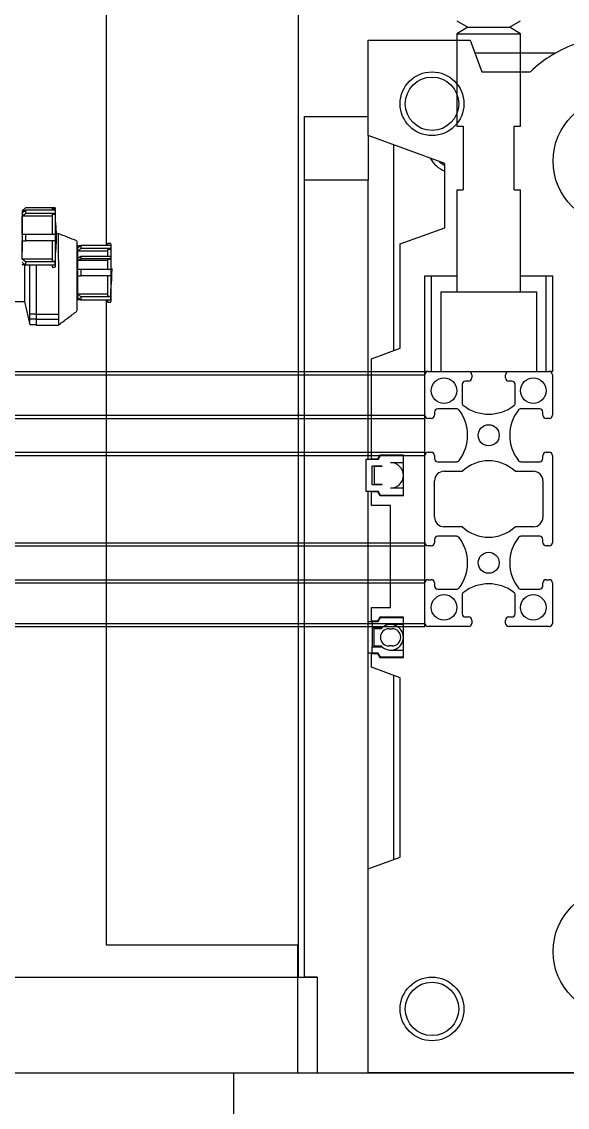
# Model space of a CAD drawing. Extents: x 500 to 100500, y -14500 to 21140.
# Drawn here: x 8218.2 to 8303.8, y -3309.1 to -3138.8 of the extents above; entities that cross this region are included whole.
import ezdxf

# ---------------------------------------------------------------- set-up
doc = ezdxf.new("R2010")
doc.units = 0
doc.linetypes.add('SLD-Solid', pattern=[0])
doc.layers.get('0').update_dxf_attribs({"linetype": 'CONTINUOUS'})
doc.layers.add('M06SMMF-001B', color=7, linetype='CONTINUOUS')
doc.layers.add('MODEL', color=7, linetype='SLD-Solid', lineweight=15)

# ---------------------------------------------------------------- blocks, each defined once
blk = doc.blocks.new('KCA$Cef715743')
at = {"layer": 'MODEL', "color": 1}
for p, q in [((1450, 313), (120, 313)), ((1450, 288), (1450, 313)), ((1570, 313), (1450, 313))]:
    blk.add_line(p, q, dxfattribs=at)
blk = doc.blocks.new('LP R')
at = {"color": 2}
for p, q in [((16958.69, -93667.03), (16960.44, -93668.04)), ((16960.44, -93668.04), (16958.69, -93669.05)), ((16960.44, -93668.04), (16963.69, -93668.04)), ((16963.69, -93668.04), (16966.94, -93668.04)), ((16966.94, -93668.04), (16968.69, -93667.03)), ((16968.69, -93669.05), (16966.94, -93668.04)), ((16958.69, -93669.05), (16958.69, -93683.54)), ((16958.69, -93669.05), (16963.69, -93669.05)), ((16963.69, -93669.05), (16968.69, -93669.05)), ((16968.69, -93683.54), (16968.69, -93669.05)), ((16958.69, -93683.54), (16959.69, -93683.54)), ((16959.69, -93683.54), (16959.69, -93693.54)), ((16967.69, -93683.54), (16968.69, -93683.54)), ((16967.69, -93693.54), (16967.69, -93683.54)), ((16958.69, -93693.54), (16958.69, -93709.54)), ((16958.69, -93693.54), (16959.69, -93693.54)), ((16967.69, -93693.54), (16968.69, -93693.54)), ((16968.69, -93709.54), (16968.69, -93693.54)), ((16953.69, -93722.04), (16953.69, -93707.04)), ((16953.69, -93707.04), (16954.69, -93707.04)), ((16954.69, -93707.04), (16954.69, -93722.04)), ((16954.69, -93707.04), (16958.69, -93707.04)), ((16968.69, -93707.04), (16972.69, -93707.04)), ((16972.69, -93722.04), (16972.69, -93707.04)), ((16972.69, -93707.04), (16973.69, -93707.04)), ((16973.69, -93707.04), (16973.69, -93722.04)), ((16956.19, -93709.54), (16956.19, -93722.04)), ((16956.19, -93709.54), (16971.19, -93709.54)), ((16971.19, -93709.54), (16971.19, -93722.04)), ((16618.69, -93722.04), (16953.69, -93722.04)), ((16618.69, -93722.54), (16953.69, -93722.54)), ((16954.19, -93722.04), (16953.69, -93722.04)), ((16953.69, -93722.54), (16953.69, -93722.04)), ((16953.69, -93728.89), (16953.69, -93722.54)), ((16954.19, -93722.04), (16960.54, -93722.04)), ((16960.54, -93722.04), (16966.84, -93722.04)), ((16961.04, -93722.54), (16961.04, -93723.04)), ((16966.34, -93723.04), (16966.34, -93722.54)), ((16966.84, -93722.04), (16973.19, -93722.04)), ((16973.69, -93722.04), (16973.19, -93722.04)), ((16973.69, -93722.54), (16973.69, -93728.89)), ((16959.54, -93724.04), (16959.54, -93727)), ((16960.54, -93723.54), (16960.04, -93723.54)), ((16967.34, -93723.54), (16966.84, -93723.54)), ((16967.84, -93727), (16967.84, -93724.04)), ((16958.65, -93727.89), (16955.69, -93727.89)), ((16971.69, -93727.89), (16968.73, -93727.89)), ((16618.69, -93728.89), (16953.69, -93728.89)), ((16618.69, -93729.39), (16953.69, -93729.39)), ((16953.69, -93729.39), (16953.69, -93728.89)), ((16953.69, -93734.69), (16953.69, -93729.39)), ((16954.69, -93729.39), (16954.19, -93729.39)), ((16955.19, -93728.39), (16955.19, -93728.89)), ((16972.19, -93728.89), (16972.19, -93728.39)), ((16973.19, -93729.39), (16972.69, -93729.39)), ((16618.69, -93734.69), (16953.69, -93734.69)), ((16953.69, -93735.19), (16953.69, -93734.69)), ((16954.19, -93734.69), (16954.69, -93734.69)), ((16972.69, -93734.69), (16973.19, -93734.69)), ((16618.69, -93735.19), (16953.69, -93735.19)), ((16953.69, -93748.89), (16953.69, -93735.19)), ((16955.19, -93735.19), (16955.19, -93735.69)), ((16955.69, -93736.19), (16958.65, -93736.19)), ((16968.73, -93736.19), (16971.69, -93736.19)), ((16972.19, -93735.69), (16972.19, -93735.19)), ((16973.69, -93735.19), (16973.69, -93748.89)), ((16956.69, -93737.69), (16959.56, -93737.69)), ((16967.83, -93737.69), (16970.69, -93737.69)), ((16955.19, -93744.89), (16955.19, -93739.19)), ((16972.19, -93739.19), (16972.19, -93744.89)), ((16959.56, -93746.39), (16956.69, -93746.39)), ((16970.69, -93746.39), (16967.83, -93746.39)), ((16955.19, -93748.39), (16955.19, -93748.89)), ((16958.65, -93747.89), (16955.69, -93747.89)), ((16971.69, -93747.89), (16968.73, -93747.89)), ((16972.19, -93748.89), (16972.19, -93748.39)), ((16618.69, -93748.89), (16953.69, -93748.89)), ((16618.69, -93749.39), (16953.69, -93749.39)), ((16953.69, -93749.39), (16953.69, -93748.89)), ((16953.69, -93754.69), (16953.69, -93749.39)), ((16954.69, -93749.39), (16954.19, -93749.39)), ((16973.19, -93749.39), (16972.69, -93749.39)), ((16618.69, -93754.69), (16953.69, -93754.69)), ((16618.69, -93755.19), (16953.69, -93755.19)), ((16953.69, -93755.19), (16953.69, -93754.69)), ((16953.69, -93761.54), (16953.69, -93755.19)), ((16954.19, -93754.69), (16954.69, -93754.69)), ((16955.19, -93755.19), (16955.19, -93755.69)), ((16972.19, -93755.69), (16972.19, -93755.19)), ((16972.69, -93754.69), (16973.19, -93754.69)), ((16973.69, -93755.19), (16973.69, -93761.54)), ((16955.69, -93756.19), (16958.65, -93756.19)), ((16968.73, -93756.19), (16971.69, -93756.19)), ((16959.54, -93757.08), (16959.54, -93760.04)), ((16967.84, -93760.04), (16967.84, -93757.08)), ((16618.69, -93761.54), (16953.69, -93761.54)), ((16618.69, -93762.04), (16953.69, -93762.04)), ((16953.69, -93762.04), (16953.69, -93761.54)), ((16960.54, -93762.04), (16954.19, -93762.04)), ((16960.04, -93760.54), (16960.54, -93760.54)), ((16961.04, -93761.04), (16961.04, -93761.54)), ((16966.34, -93761.54), (16966.34, -93761.04)), ((16966.84, -93760.54), (16967.34, -93760.54)), ((16973.19, -93762.04), (16966.84, -93762.04)), ((15593.69, -93832.04), (16923.69, -93832.04)), ((16923.69, -93857.04), (16923.69, -93832.04)), ((16923.69, -93832.04), (17043.69, -93832.04))]:
    blk.add_line(p, q, dxfattribs=at)
for centre, radius in [((16956.69, -93725.04), 2), ((16970.69, -93725.04), 2), ((16963.69, -93732.04), 1.65), ((16963.69, -93752.04), 1.65), ((16956.69, -93759.04), 2), ((16970.69, -93759.04), 2)]:
    blk.add_circle(centre, radius, dxfattribs=at)
for centre, radius, start, end in [((16954.19, -93722.54), 0.5, 90, 180), ((16960.54, -93722.54), 0.5, 0, 90), ((16966.84, -93722.54), 0.5, 90, 180), ((16973.19, -93722.54), 0.5, 0, 90), ((16960.04, -93724.04), 0.5, 90, 180), ((16960.54, -93723.04), 0.5, 270, 0), ((16966.84, -93723.04), 0.5, 180, 270), ((16967.34, -93724.04), 0.5, 0, 90), ((16955.69, -93728.39), 0.5, 90, 180), ((16958.65, -93728.39), 0.5, 37.5363, 90), ((16960.04, -93727), 0.5, 180, 232.4637), ((16963.69, -93722.24), 6.49, 232.4637, 307.5363), ((16967.34, -93727), 0.5, 307.5363, 0), ((16968.73, -93728.39), 0.5, 90, 142.4637), ((16971.69, -93728.39), 0.5, 0, 90), ((16954.19, -93728.89), 0.5, 180, 270), ((16954.69, -93728.89), 0.5, 270, 0), ((16953.9, -93732.04), 6.49, 322.4637, 37.5363), ((16973.49, -93732.04), 6.49, 142.4637, 217.5363), ((16972.69, -93728.89), 0.5, 180, 270), ((16973.19, -93728.89), 0.5, 270, 0), ((16954.19, -93735.19), 0.5, 90, 180), ((16954.69, -93735.19), 0.5, 0, 90), ((16972.69, -93735.19), 0.5, 90, 180), ((16973.19, -93735.19), 0.5, 0, 90), ((16955.69, -93735.69), 0.5, 180, 270), ((16958.65, -93735.69), 0.5, 270, 322.4637), ((16963.69, -93742.04), 6, 46.4688, 133.5312), ((16968.73, -93735.69), 0.5, 217.5363, 270), ((16971.69, -93735.69), 0.5, 270, 0), ((16956.69, -93739.19), 1.5, 90, 180), ((16970.69, -93739.19), 1.5, 0, 90), ((16956.69, -93744.89), 1.5, 180, 270), ((16970.69, -93744.89), 1.5, 270, 0), ((16963.69, -93742.04), 6, 226.4688, 313.5312), ((16955.69, -93748.39), 0.5, 90, 180), ((16958.65, -93748.39), 0.5, 37.5363, 90), ((16953.9, -93752.04), 6.49, 322.4637, 37.5363), ((16973.49, -93752.04), 6.49, 142.4637, 217.5363), ((16968.73, -93748.39), 0.5, 90, 142.4637), ((16971.69, -93748.39), 0.5, 0, 90), ((16954.19, -93748.89), 0.5, 180, 270), ((16954.69, -93748.89), 0.5, 270, 0), ((16972.69, -93748.89), 0.5, 180, 270), ((16973.19, -93748.89), 0.5, 270, 0), ((16954.19, -93755.19), 0.5, 90, 180), ((16954.69, -93755.19), 0.5, 0, 90), ((16972.69, -93755.19), 0.5, 90, 180), ((16973.19, -93755.19), 0.5, 0, 90), ((16955.69, -93755.69), 0.5, 180, 270), ((16958.65, -93755.69), 0.5, 270, 322.4637), ((16960.04, -93757.08), 0.5, 127.5363, 180), ((16963.69, -93761.83), 6.49, 52.4637, 127.5363), ((16967.34, -93757.08), 0.5, 0, 52.4637), ((16968.73, -93755.69), 0.5, 217.5363, 270), ((16971.69, -93755.69), 0.5, 270, 0), ((16960.04, -93760.04), 0.5, 180, 270), ((16967.34, -93760.04), 0.5, 270, 0), ((16954.19, -93761.54), 0.5, 180, 270), ((16960.54, -93761.04), 0.5, 0, 90), ((16960.54, -93761.54), 0.5, 270, 0), ((16966.84, -93761.04), 0.5, 90, 180), ((16966.84, -93761.54), 0.5, 180, 270), ((16973.19, -93761.54), 0.5, 270, 0)]:
    blk.add_arc(centre, radius, start, end, dxfattribs=at)
blk = doc.blocks.new('SP R')
at = {"color": 3}
for p, q in [((18333.34, -97599.51), (18333.34, -97503.31)), ((18320.65, -97593.61), (18320.12, -97594.14)), ((18325.32, -97593.61), (18320.65, -97593.61)), ((18320.65, -97593.61), (18320.65, -97593.61)), ((18325.32, -97593.61), (18320.65, -97593.61)), ((18324.82, -97593.71), (18324.82, -97594.01)), ((18324.82, -97593.71), (18325.32, -97593.71)), ((18325.32, -97593.61), (18325.32, -97593.71)), ((18325.32, -97593.61), (18325.32, -97593.61)), ((18325.32, -97593.71), (18325.32, -97593.61)), ((18325.32, -97593.63), (18325.32, -97593.71)), ((18325.32, -97593.71), (18325.32, -97593.71)), ((18325.32, -97593.71), (18325.32, -97594.1)), ((18325.32, -97594.1), (18325.32, -97593.75)), ((18325.32, -97593.79), (18325.32, -97593.92)), ((18325.32, -97593.88), (18325.32, -97593.79)), ((18320.12, -97594.14), (18320.12, -97600.5)), ((18320.65, -97594.01), (18320.15, -97594.44)), ((18320.53, -97594.11), (18320.15, -97594.11)), ((18320.15, -97594.94), (18320.65, -97594.51)), ((18320.15, -97597.81), (18320.15, -97594.94)), ((18324.82, -97594.94), (18320.15, -97594.94)), ((18320.65, -97594.01), (18320.65, -97594.51)), ((18325.32, -97594.01), (18320.65, -97594.01)), ((18325.32, -97594.51), (18320.65, -97594.51)), ((18324.82, -97594.6), (18324.82, -97597.81)), ((18324.82, -97594.6), (18325.32, -97594.6)), ((18325.32, -97593.92), (18325.32, -97594.01)), ((18325.32, -97594.01), (18325.32, -97594.51)), ((18325.32, -97594.14), (18325.32, -97594.49)), ((18325.32, -97594.51), (18325.32, -97594.6)), ((18325.32, -97594.6), (18325.32, -97594.51)), ((18325.32, -97594.59), (18325.32, -97594.9)), ((18320.65, -97597.81), (18320.15, -97597.81)), ((18320.15, -97601.67), (18320.15, -97598.81)), ((18325.32, -97597.81), (18320.65, -97597.81)), ((18320.65, -97597.81), (18320.65, -97598.81)), ((18325.32, -97598.81), (18320.65, -97598.81)), ((18324.82, -97598.81), (18324.82, -97602.02)), ((18325.32, -97597.81), (18325.32, -97598.81)), ((18325.32, -97597.81), (18325.32, -97597.81)), ((18325.32, -97598.81), (18325.32, -97598.81)), ((18325.81, -97597.68), (18325.49, -97597.68)), ((18328.72, -97598.87), (18328.72, -97607.78)), ((18328.85, -97599.61), (18328.82, -97599.64)), ((18328.82, -97599.64), (18328.82, -97607.98)), ((18329.35, -97599.51), (18328.85, -97599.94)), ((18329.23, -97599.61), (18328.85, -97599.61)), ((18328.85, -97600.44), (18329.35, -97600.01)), ((18333.52, -97600.44), (18328.85, -97600.44)), ((18329.35, -97599.51), (18329.35, -97600.01)), ((18334.02, -97599.51), (18329.35, -97599.51)), ((18334.02, -97600.01), (18329.35, -97600.01)), ((18334.02, -97599.21), (18333.52, -97599.21)), ((18333.52, -97599.21), (18333.52, -97599.51)), ((18333.52, -97600.1), (18333.52, -97601.33)), ((18333.52, -97600.1), (18334.02, -97600.1)), ((18334.02, -97599.51), (18334.02, -97600.01)), ((18334.02, -97600.01), (18334.02, -97600.1)), ((18334.02, -97600.1), (18334.02, -97600.06)), ((18334.02, -97600.1), (18334.02, -97601.33)), ((18320.65, -97602.1), (18320.15, -97601.67)), ((18324.82, -97601.67), (18320.15, -97601.67)), ((18320.15, -97602.17), (18320.65, -97602.6)), ((18320.65, -97602.1), (18320.65, -97602.6)), ((18325.32, -97602.1), (18320.65, -97602.1)), ((18325.32, -97602.02), (18324.82, -97602.02)), ((18325.32, -97602.02), (18325.32, -97602.1)), ((18325.32, -97602.1), (18325.32, -97602.02)), ((18325.32, -97602.1), (18325.32, -97602.6)), ((18325.32, -97602.6), (18325.32, -97602.1)), ((18328.85, -97603.31), (18328.85, -97601.88)), ((18333.52, -97601.88), (18328.85, -97601.88)), ((18329.35, -97601.28), (18329.35, -97601.63)), ((18334.02, -97601.28), (18329.35, -97601.28)), ((18334.02, -97601.63), (18329.35, -97601.63)), ((18333.52, -97601.68), (18333.52, -97603.31)), ((18333.52, -97601.68), (18334.02, -97601.68)), ((18334.02, -97601.28), (18334.02, -97601.63)), ((18334.02, -97601.33), (18334.02, -97601.28)), ((18334.02, -97601.66), (18334.02, -97601.28)), ((18334.02, -97601.63), (18334.02, -97601.68)), ((18334.02, -97601.68), (18334.02, -97603.31)), ((18320.12, -97602.48), (18320.15, -97602.51)), ((18320.15, -97602.51), (18320.53, -97602.51)), ((18320.49, -97602.51), (18320.49, -97608.27)), ((18325.32, -97602.6), (18320.65, -97602.6)), ((18322.35, -97602.6), (18322.35, -97610.37)), ((18324.82, -97602.6), (18324.82, -97602.91)), ((18324.82, -97602.91), (18325.32, -97602.91)), ((18329.35, -97603.31), (18328.85, -97603.31)), ((18329.35, -97603.31), (18329.35, -97604.31)), ((18334.02, -97603.31), (18329.35, -97603.31)), ((18334.02, -97603.31), (18334.02, -97604.31)), ((18334.02, -97603.31), (18334.02, -97603.31)), ((18328.85, -97604.31), (18329.35, -97604.31)), ((18328.85, -97607.17), (18328.85, -97604.31)), ((18334.02, -97604.31), (18329.35, -97604.31)), ((18333.52, -97604.31), (18333.52, -97607.52)), ((18334.02, -97604.31), (18334.02, -97604.31)), ((18329.35, -97607.6), (18328.85, -97607.17)), ((18333.52, -97607.17), (18328.85, -97607.17)), ((18317.89, -97608.31), (18320.49, -97608.31)), ((18328.72, -97607.78), (18328.72, -97609.18)), ((18328.82, -97607.98), (18328.85, -97608.01)), ((18328.85, -97608.01), (18329.23, -97608.01)), ((18329.35, -97607.6), (18329.35, -97608.1)), ((18334.02, -97607.6), (18329.35, -97607.6)), ((18334.02, -97608.1), (18329.35, -97608.1)), ((18333.34, -97709.31), (18333.34, -97608.1)), ((18334.02, -97607.52), (18333.52, -97607.52)), ((18333.52, -97608.1), (18333.52, -97608.41)), ((18333.52, -97608.41), (18334.02, -97608.41)), ((18334.02, -97607.52), (18334.02, -97607.6)), ((18334.02, -97608.1), (18334.02, -97607.6)), ((18334.02, -97607.6), (18334.02, -97608.1)), ((18334.02, -97608.1), (18334.02, -97608.02)), ((18321.35, -97610.28), (18322.35, -97610.28)), ((18321.35, -97611.03), (18321.35, -97610.28)), ((18325.81, -97610.37), (18322.35, -97610.37)), ((18322.35, -97610.37), (18322.35, -97611.12)), ((18325.81, -97610.37), (18325.81, -97611.12)), ((18328.72, -97609.18), (18328.72, -97609.78)), ((18321.35, -97611.03), (18322.35, -97611.03)), ((18321.35, -97611.93), (18322.35, -97611.93)), ((18325.81, -97611.12), (18322.35, -97611.12)), ((18322.35, -97611.12), (18322.35, -97612.03)), ((18322.35, -97612.03), (18325.81, -97612.03)), ((18363.34, -97709.31), (18333.34, -97709.31)), ((18363.34, -97709.31), (18363.34, -97729.31)), ((18313.34, -97729.31), (18363.34, -97729.31))]:
    blk.add_line(p, q, dxfattribs=at)
at = {"color": 3, "flags": 128}
for points in [[(18320.15, -97594.11), (18320.2, -97594.06), (18320.65, -97593.61)], [(18329.35, -97601.28), (18328.9, -97601.51), (18328.85, -97601.54)], [(18328.85, -97601.88), (18328.9, -97601.86), (18329.35, -97601.63)]]:
    blk.add_lwpolyline(points, dxfattribs=at)
at = {"color": 3}
for points, knots in [([(18325.32, -97594.6), (18325.32, -97594.94), (18325.32, -97595.64), (18325.32, -97596.83), (18325.32, -97597.57), (18325.32, -97597.81)], [0, 0, 0, 0, 0.406489, 0.812978, 1, 1, 1, 1]), ([(18325.42, -97600.63), (18325.47, -97599.84), (18325.57, -97598.27), (18325.46, -97596.7), (18325.41, -97595.91)], [0, 0, 0, 0, 0.49996, 1, 1, 1, 1]), ([(18320.15, -97598.81), (18320.16, -97598.81), (18320.33, -97598.81), (18320.5, -97598.81), (18320.65, -97598.81)], [0, 0, 0, 0, 0.099039, 1, 1, 1, 1]), ([(18325.32, -97598.81), (18325.32, -97599.31), (18325.32, -97600.33), (18325.32, -97601.39), (18325.32, -97601.87), (18325.32, -97602.02)], [0, 0, 0, 0, 0.4064887, 0.812977, 1, 1, 1, 1]), ([(18328.72, -97598.8), (18328.23, -97598.61), (18327.26, -97598.24), (18326.27, -97597.86), (18325.78, -97597.67)], [0, 0, 0, 0, 0.5016525, 1, 1, 1, 1]), ([(18325.81, -97597.77), (18325.81, -97597.74), (18325.81, -97597.65), (18325.8, -97598.27), (18325.8, -97599.58), (18325.81, -97601.48), (18325.81, -97603.72), (18325.81, -97606.04), (18325.81, -97608.18), (18325.81, -97609.6), (18325.81, -97610.19), (18325.81, -97610.37)], [0, 0, 0, 0, 0.044334, 0.172927, 0.30152, 0.430098, 0.558544, 0.687049, 0.815637, 0.944223, 1, 1, 1, 1]), ([(18334.02, -97599.25), (18334.02, -97599.26), (18334.02, -97599.27), (18334.02, -97599.51), (18334.02, -97599.6)], [0, 0, 0, 0, 0.626491, 1, 1, 1, 1]), ([(18321.35, -97610.28), (18321.35, -97609.84), (18321.35, -97608.96), (18321.35, -97607.45), (18321.35, -97606.4), (18321.35, -97605.31), (18321.35, -97603.98), (18321.35, -97602.93), (18321.35, -97602.6)], [0, 0, 0, 0, 0.2524647, 0.5049295, 0.5672031, 0.6294768, 0.8819404, 1, 1, 1, 1]), ([(18325.32, -97602.52), (18325.32, -97602.71), (18325.32, -97602.95), (18325.32, -97602.87), (18325.32, -97602.86)], [0, 0, 0, 0, 0.811458, 1, 1, 1, 1]), ([(18334.03, -97607.4), (18334.04, -97607.09), (18334.06, -97606.43), (18334.17, -97605.33), (18334.22, -97604.29), (18334.22, -97603.53), (18334.21, -97603.25), (18334.2, -97603.17), (18334.2, -97603.15), (18334.2, -97603.18), (18334.19, -97603.35), (18334.16, -97603.89), (18334.07, -97604.85), (18334.04, -97605.73), (18334.03, -97606.17)], [0, 0, 0, 0, 0.1343927, 0.2931344, 0.4235223, 0.4953215, 0.5091863, 0.5218074, 0.5350875, 0.5506908, 0.5925473, 0.6516391, 0.8261452, 1, 1, 1, 1]), ([(18334.02, -97604.31), (18334.02, -97604.81), (18334.02, -97605.83), (18334.02, -97606.89), (18334.02, -97607.37), (18334.02, -97607.52)], [0, 0, 0, 0, 0.406489, 0.812978, 1, 1, 1, 1]), ([(18320.49, -97608.31), (18320.64, -97608.92), (18320.93, -97610.15), (18321.21, -97611.35), (18321.35, -97611.95)], [0, 0, 0, 0, 0.493748, 1, 1, 1, 1]), ([(18328.85, -97607.67), (18328.86, -97607.68), (18329.03, -97607.83), (18329.2, -97607.97), (18329.35, -97608.1)], [0, 0, 0, 0, 0.099039, 1, 1, 1, 1]), ([(18334.02, -97608.02), (18334.02, -97608.21), (18334.02, -97608.45), (18334.02, -97608.37), (18334.02, -97608.36)], [0, 0, 0, 0, 0.8141497, 1, 1, 1, 1]), ([(18325.78, -97612.05), (18326.27, -97611.68), (18327.25, -97610.94), (18328.23, -97610.2), (18328.72, -97609.83)], [0, 0, 0, 0, 0.500141, 1, 1, 1, 1]), ([(18321.35, -97611.84), (18321.35, -97611.86), (18321.35, -97611.94), (18321.35, -97611.49), (18321.35, -97611.08), (18321.35, -97611.03)], [0, 0, 0, 0, 0.270191, 0.914596, 1, 1, 1, 1]), ([(18325.81, -97611.12), (18325.81, -97611.42), (18325.81, -97611.94), (18325.81, -97611.94), (18325.81, -97611.94)], [0, 0, 0, 0, 0.585116, 1, 1, 1, 1])]:
    blk.add_open_spline(points, degree=3, knots=knots, dxfattribs=at)
blk = doc.blocks.new('KJauto change f')
at = {"color": 5}
for p, q in [((31928.25, -79348.88, 43.99), (31928.25, -79515.88, 43.99)), ((31939.25, -79383.88, 43.99), (31939.25, -79368.88, 43.99)), ((31939.25, -79368.88, 43.99), (31955.25, -79368.88, 43.99)), ((31955.25, -79368.88, 43.99), (31957.07, -79373.88, 43.99)), ((31955.97, -79370.88, 43.99), (31968.69, -79370.88, 43.99)), ((31957.07, -79373.88, 43.99), (31964.67, -79373.88, 43.99)), ((31929.25, -79380.88, 43.99), (31939.25, -79380.88, 43.99)), ((31929.25, -79390.88, 43.99), (31929.25, -79380.88, 43.99)), ((31939.25, -79383.88, 43.99), (31939.25, -79390.88, 43.99)), ((31951.25, -79388.25, 43.99), (31939.25, -79383.88, 43.99)), ((31943.25, -79417.61, 43.99), (31943.25, -79385.34, 43.99)), ((31951.25, -79398.33, 43.99), (31951.25, -79388.25, 43.99)), ((31939.25, -79390.88, 43.99), (31929.25, -79390.88, 43.99)), ((31929.25, -79515.88, 43.99), (31929.25, -79390.88, 43.99)), ((31939.25, -79434.68, 43.99), (31939.25, -79390.88, 43.99)), ((31944.25, -79400.88, 43.99), (31951.25, -79398.33, 43.99)), ((31944.25, -79417.24, 43.99), (31944.25, -79400.88, 43.99)), ((31939.75, -79418.88, 43.99), (31944.25, -79417.24, 43.99)), ((31939.75, -79434.66, 43.99), (31939.75, -79418.88, 43.99)), ((31938.85, -79434.68, 43.99), (31938.85, -79439.68, 43.99)), ((31940.8, -79434.68, 43.99), (31938.85, -79434.68, 43.99)), ((31940.68, -79434.66, 43.99), (31939.75, -79434.66, 43.99)), ((31941.05, -79434.03, 43.99), (31940.68, -79434.66, 43.99)), ((31940.8, -79434.68, 43.99), (31941.15, -79434.08, 43.99)), ((31944.75, -79434.03, 43.99), (31941.05, -79434.03, 43.99)), ((31944.75, -79434.08, 43.99), (31941.15, -79434.08, 43.99)), ((31943.25, -79434.08, 43.99), (31943.25, -79434.03, 43.99)), ((31944.75, -79440.33, 43.99), (31944.75, -79434.03, 43.99)), ((31939.85, -79435.68, 43.99), (31941.42, -79435.68, 43.99)), ((31939.85, -79438.68, 43.99), (31939.85, -79435.68, 43.99)), ((31941.32, -79435.78, 43.99), (31940.15, -79435.78, 43.99)), ((31940.15, -79435.78, 43.99), (31940.15, -79438.58, 43.99)), ((31942.75, -79435.18, 43.99), (31944.75, -79435.18, 43.99)), ((31943.25, -79435.24, 43.99), (31943.25, -79435.18, 43.99)), ((31938.85, -79439.68, 43.99), (31940.8, -79439.68, 43.99)), ((31939.25, -79498.88, 43.99), (31939.25, -79439.68, 43.99)), ((31939.75, -79439.71, 43.99), (31940.68, -79439.71, 43.99)), ((31939.75, -79441.88, 43.99), (31939.75, -79439.71, 43.99)), ((31941.42, -79438.68, 43.99), (31939.85, -79438.68, 43.99)), ((31940.15, -79438.58, 43.99), (31941.32, -79438.58, 43.99)), ((31940.68, -79439.71, 43.99), (31941.05, -79440.33, 43.99)), ((31941.15, -79440.28, 43.99), (31940.8, -79439.68, 43.99)), ((31944.75, -79439.18, 43.99), (31942.75, -79439.18, 43.99)), ((31943.25, -79439.18, 43.99), (31943.25, -79439.12, 43.99)), ((31941.05, -79440.33, 43.99), (31944.75, -79440.33, 43.99)), ((31941.15, -79440.28, 43.99), (31944.75, -79440.28, 43.99)), ((31943.25, -79440.33, 43.99), (31943.25, -79440.28, 43.99)), ((31942.75, -79441.88, 43.99), (31939.75, -79441.88, 43.99)), ((31942.75, -79457.88, 43.99), (31942.75, -79441.88, 43.99)), ((31939.75, -79460.06, 43.99), (31939.75, -79457.88, 43.99)), ((31939.75, -79457.88, 43.99), (31942.75, -79457.88, 43.99)), ((31939.25, -79460.08, 43.99), (31939.85, -79460.08, 43.99)), ((31940.68, -79460.06, 43.99), (31939.75, -79460.06, 43.99)), ((31939.85, -79460.08, 43.99), (31940.8, -79460.08, 43.99)), ((31939.85, -79460.08, 43.99), (31939.85, -79461.08, 43.99)), ((31941.05, -79459.43, 43.99), (31940.68, -79460.06, 43.99)), ((31940.8, -79460.08, 43.99), (31941.15, -79459.48, 43.99)), ((31944.75, -79459.43, 43.99), (31941.05, -79459.43, 43.99)), ((31941.15, -79459.48, 43.99), (31944.75, -79459.48, 43.99)), ((31943.25, -79459.48, 43.99), (31943.25, -79459.43, 43.99)), ((31944.75, -79465.73, 43.99), (31944.75, -79459.43, 43.99)), ((31941.42, -79461.08, 43.99), (31939.85, -79461.08, 43.99)), ((31939.85, -79461.08, 43.99), (31939.85, -79464.08, 43.99)), ((31940.15, -79461.18, 43.99), (31941.32, -79461.18, 43.99)), ((31940.15, -79463.98, 43.99), (31940.15, -79461.18, 43.99)), ((31942.5, -79461.23, 43.99), (31943, -79461.23, 43.99)), ((31944.75, -79460.58, 43.99), (31942.75, -79460.58, 43.99)), ((31943.25, -79460.64, 43.99), (31943.25, -79460.58, 43.99)), ((31939.85, -79465.08, 43.99), (31939.25, -79465.08, 43.99)), ((31939.75, -79465.11, 43.99), (31940.68, -79465.11, 43.99)), ((31939.75, -79467.28, 43.99), (31939.75, -79465.11, 43.99)), ((31939.85, -79464.08, 43.99), (31941.42, -79464.08, 43.99)), ((31939.85, -79465.08, 43.99), (31939.85, -79464.08, 43.99)), ((31940.8, -79465.08, 43.99), (31939.85, -79465.08, 43.99)), ((31941.32, -79463.98, 43.99), (31940.15, -79463.98, 43.99)), ((31940.68, -79465.11, 43.99), (31941.05, -79465.73, 43.99)), ((31941.15, -79465.68, 43.99), (31940.8, -79465.08, 43.99)), ((31943, -79463.93, 43.99), (31942.5, -79463.93, 43.99)), ((31942.75, -79464.58, 43.99), (31944.75, -79464.58, 43.99)), ((31943.25, -79464.58, 43.99), (31943.25, -79464.52, 43.99)), ((31941.05, -79465.73, 43.99), (31944.75, -79465.73, 43.99)), ((31944.75, -79465.68, 43.99), (31941.15, -79465.68, 43.99)), ((31943.25, -79465.73, 43.99), (31943.25, -79465.68, 43.99)), ((31944.25, -79468.92, 43.99), (31939.75, -79467.28, 43.99)), ((31943.25, -79497.43, 43.99), (31943.25, -79468.56, 43.99)), ((31944.25, -79497.06, 43.99), (31944.25, -79468.92, 43.99)), ((31939.25, -79498.88, 43.99), (31944.25, -79497.06, 43.99)), ((31939.25, -79530.88, 43.99), (31939.25, -79498.88, 43.99)), ((31881.25, -79515.88, 43.99), (31931.25, -79515.88, 43.99)), ((31931.25, -79515.88, 43.99), (31929.25, -79515.88, 43.99)), ((31931.25, -79515.88, 43.99), (31931.25, -79530.88, 43.99)), ((31881.25, -79530.88, 43.99), (31931.25, -79530.88, 43.99)), ((31931.25, -79530.88, 43.99), (31939.25, -79530.88, 43.99)), ((31982.63, -79530.88, 43.99), (31939.25, -79530.88, 43.99))]:
    blk.add_line(p, q, dxfattribs=at)
at = {"color": 5, "elevation": 43.99, "flags": 128}
blk.add_lwpolyline([(31950.38, -79387.93), (31951.15, -79388.51), (31951.25, -79388.56)], dxfattribs=at)
at = {"color": 5}
for centre, radius in [((31949.25, -79378.88, 43.99), 5), ((31949.25, -79378.88, 43.99), 4.19), ((31978.25, -79387.88, 43.99), 10), ((31978.25, -79511.88, 43.99), 10), ((31949.25, -79520.88, 43.99), 5), ((31949.25, -79520.88, 43.99), 4.19)]:
    blk.add_circle(centre, radius, dxfattribs=at)
for centre, radius, start, end in [((31978.25, -79387.88, 43.99), 19.5, 108.4287, 134.1146), ((31953.25, -79384.88, 43.99), 5, 210.3286, 246.4218), ((31942.75, -79437.18, 43.99), 2, 131.4096, 135.573), ((31942.75, -79437.18, 43.99), 2, 270, 90), ((31942.75, -79437.18, 43.99), 2, 224.427, 228.5904), ((31942.5, -79462.58, 43.99), 1.35, 90, 270), ((31942.75, -79462.58, 43.99), 2, 224.427, 135.573), ((31943, -79462.58, 43.99), 1.35, 270, 90)]:
    blk.add_arc(centre, radius, start, end, dxfattribs=at)

msp = doc.modelspace()

# ---------------------------------------------------------------- block references
at = {"color": 0}
for name, p in [('SP R', (-10101.84, 94425.6, -75.82)), ('LP R', (-8672.2, 90528.33, -75.82))]:
    msp.add_blockref(name, p, dxfattribs=at)
msp.add_blockref('KJauto change f', (-23666.65, 76227.18, -119.8))
at = {"layer": 'M06SMMF-001B'}
msp.add_blockref('KCA$Cef715743', (6801.5, -3616.7, -75.82), dxfattribs=at)

doc.saveas('drawing.dxf')
